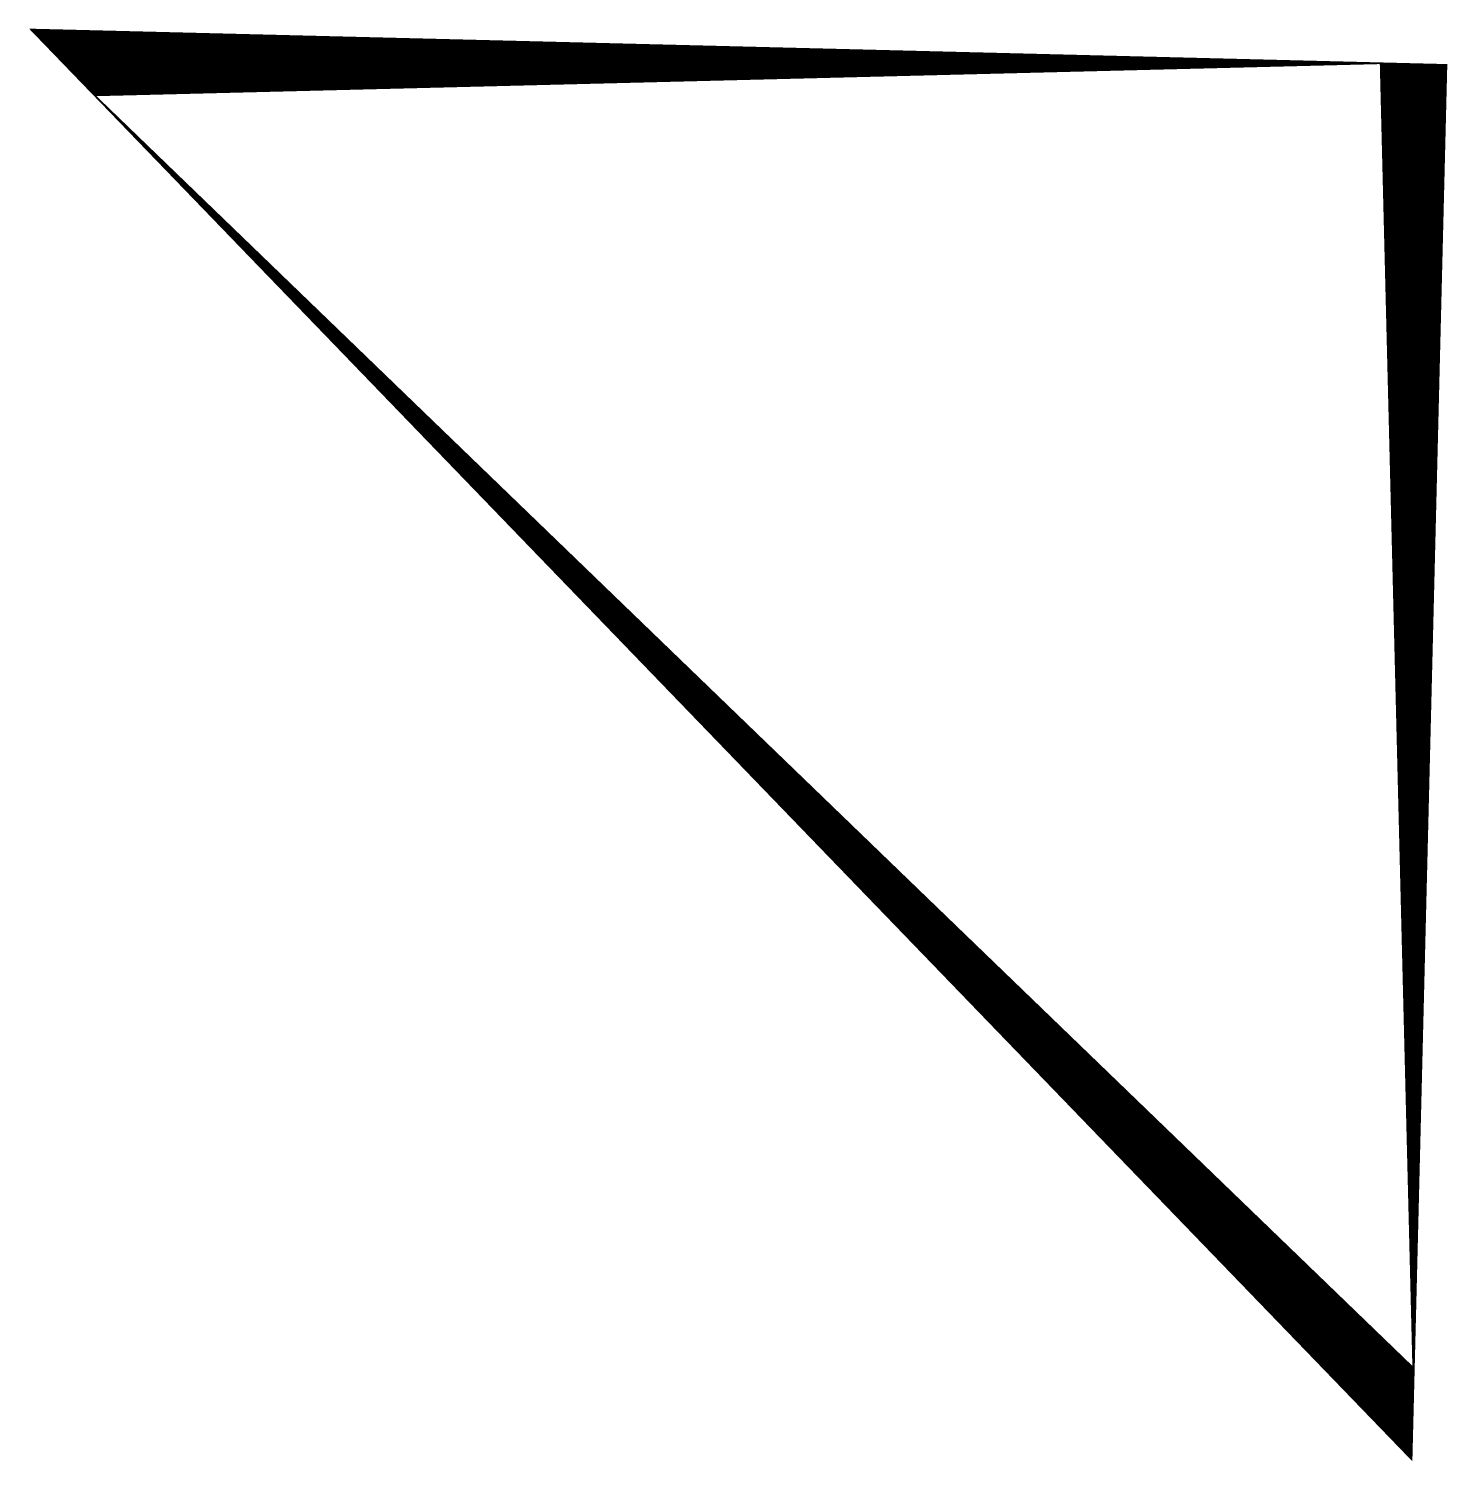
# Model space of a CAD drawing. Header units: millimetres. Extents: x 19.5 to 40.5, y 249.3 to 270.5.
import ezdxf

# ---------------------------------------------------------------- set-up
doc = ezdxf.new("R2010")
doc.units = ezdxf.units.MM

msp = doc.modelspace()

# ---------------------------------------------------------------- linework, layer by layer
msp.add_lwpolyline([(20, 270, 1, 0, 0), (40, 270, 1, 0, 0), (40, 250, 1, 0, 0)], format="xyseb", close=True)

doc.saveas('drawing.dxf')
